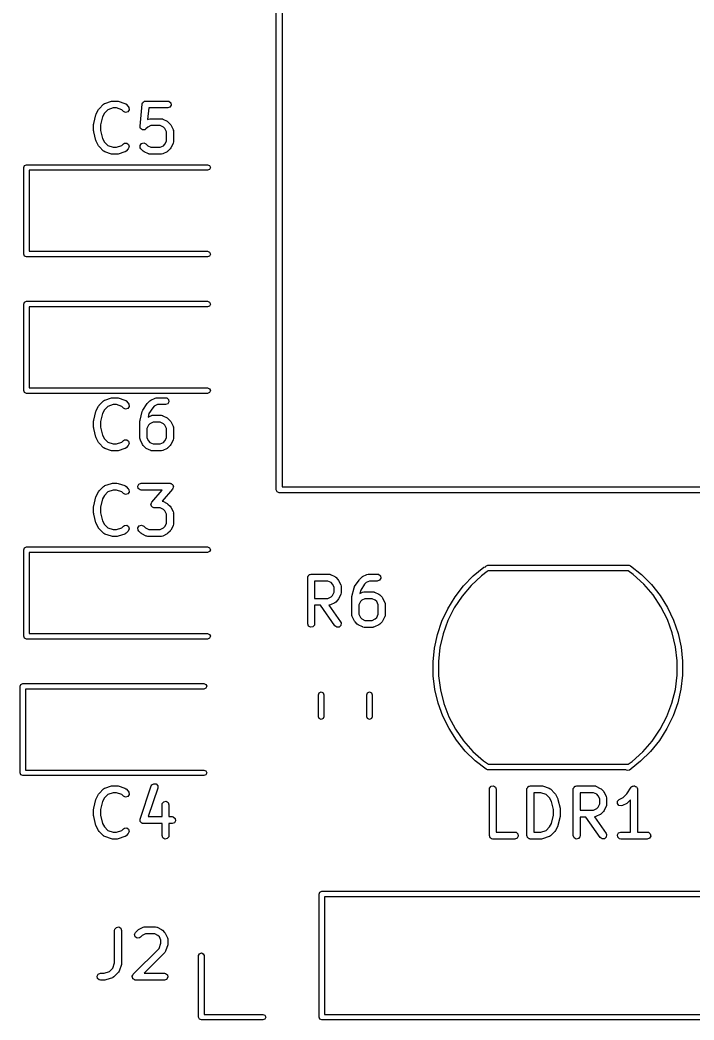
# Model space of a CAD drawing. Extents: x 111.7 to 186.3, y -145.9 to -70.4.
# Drawn here: x 138.27 to 152.81, y -145.92 to -124.32 of the extents above; entities that cross this region are included whole.
import ezdxf

# ---------------------------------------------------------------- set-up
doc = ezdxf.new("R2010")
doc.units = 0
doc.layers.add('BLACK', color=7, linetype='CONTINUOUS')

msp = doc.modelspace()

# ---------------------------------------------------------------- linework, layer by layer
at = {"layer": 'BLACK', "linetype": 'CONTINUOUS'}
for p, q in [((143.796, -134.464), (143.796, -118.964)), ((143.923, -119.027), (143.923, -134.4)), ((140.068, -126.138), (140.089, -126.123)), ((140.089, -126.123), (140.094, -126.123)), ((140.094, -126.123), (140.097, -126.12)), ((140.097, -126.12), (140.24, -126.073)), ((140.24, -126.073), (140.262, -126.069)), ((140.262, -126.069), (140.264, -126.069)), ((140.264, -126.069), (140.359, -126.069)), ((140.359, -126.069), (140.381, -126.073)), ((140.381, -126.073), (140.383, -126.073)), ((140.383, -126.073), (140.525, -126.12)), ((140.525, -126.12), (140.548, -126.133)), ((140.906, -126.128), (140.91, -126.111)), ((140.91, -126.111), (140.922, -126.1)), ((140.922, -126.1), (140.93, -126.086)), ((140.93, -126.086), (140.94, -126.083)), ((140.94, -126.083), (140.947, -126.075)), ((140.947, -126.075), (140.963, -126.074)), ((140.963, -126.074), (140.978, -126.069)), ((140.978, -126.069), (141.454, -126.069)), ((141.454, -126.069), (141.48, -126.073)), ((141.48, -126.073), (141.519, -126.106)), ((141.519, -126.106), (141.528, -126.157)), ((139.911, -126.348), (139.958, -126.253)), ((139.958, -126.253), (139.972, -126.235)), ((139.972, -126.234), (140.068, -126.138)), ((139.972, -126.235), (139.972, -126.234)), ((140.087, -126.331), (140.049, -126.408)), ((140.161, -126.257), (140.087, -126.331)), ((140.276, -126.219), (140.161, -126.257)), ((140.347, -126.219), (140.276, -126.219)), ((140.461, -126.257), (140.347, -126.219)), ((140.496, -126.292), (140.461, -126.257)), ((140.543, -126.314), (140.496, -126.292)), ((140.592, -126.3), (140.543, -126.314)), ((140.548, -126.133), (140.551, -126.137)), ((140.551, -126.137), (140.555, -126.138)), ((140.555, -126.138), (140.602, -126.186)), ((140.622, -126.258), (140.592, -126.3)), ((140.602, -126.186), (140.617, -126.207)), ((140.617, -126.207), (140.622, -126.258)), ((140.856, -126.613), (140.903, -126.136)), ((140.903, -126.136), (140.904, -126.133)), ((140.904, -126.131), (140.906, -126.128)), ((140.904, -126.133), (140.904, -126.131)), ((141.046, -126.219), (141.021, -126.467)), ((141.454, -126.219), (141.046, -126.219)), ((141.502, -126.201), (141.454, -126.219)), ((141.528, -126.157), (141.502, -126.201)), ((139.855, -126.572), (139.858, -126.558)), ((139.858, -126.554), (139.905, -126.364)), ((139.858, -126.558), (139.858, -126.554)), ((139.905, -126.364), (139.91, -126.352)), ((139.91, -126.352), (139.911, -126.348)), ((140.049, -126.408), (140.005, -126.582)), ((141.021, -126.467), (141.04, -126.458)), ((141.04, -126.458), (141.065, -126.45)), ((141.065, -126.45), (141.069, -126.451)), ((141.069, -126.451), (141.073, -126.45)), ((141.073, -126.45), (141.311, -126.45)), ((141.311, -126.45), (141.337, -126.454)), ((141.337, -126.454), (141.34, -126.457)), ((141.34, -126.457), (141.345, -126.458)), ((141.345, -126.458), (141.44, -126.505)), ((141.44, -126.505), (141.458, -126.519)), ((141.458, -126.519), (141.46, -126.519)), ((141.46, -126.519), (141.507, -126.567)), ((139.855, -126.715), (139.855, -126.572)), ((139.856, -126.719), (139.855, -126.715)), ((139.858, -126.733), (139.856, -126.719)), ((139.905, -126.924), (139.858, -126.733)), ((140.005, -126.582), (140.005, -126.706)), ((140.005, -126.706), (140.049, -126.88)), ((140.862, -126.638), (140.856, -126.613)), ((140.856, -126.613), (140.856, -126.613)), ((140.856, -126.613), (140.856, -126.613)), ((140.868, -126.662), (140.862, -126.638)), ((140.869, -126.663), (140.868, -126.662)), ((140.889, -126.677), (140.869, -126.663)), ((140.869, -126.663), (140.869, -126.663)), ((140.91, -126.692), (140.889, -126.677)), ((140.911, -126.692), (140.91, -126.692)), ((140.91, -126.692), (140.91, -126.692)), ((140.936, -126.69), (140.911, -126.692)), ((140.961, -126.688), (140.936, -126.69)), ((140.962, -126.688), (140.961, -126.688)), ((140.961, -126.688), (140.961, -126.688)), ((140.983, -126.673), (140.962, -126.688)), ((141.022, -126.634), (140.983, -126.673)), ((141.091, -126.6), (141.022, -126.634)), ((141.294, -126.6), (141.091, -126.6)), ((141.362, -126.634), (141.294, -126.6)), ((141.392, -126.664), (141.362, -126.634)), ((141.427, -126.733), (141.392, -126.664)), ((141.427, -126.936), (141.427, -126.733)), ((141.507, -126.567), (141.52, -126.585)), ((141.52, -126.585), (141.521, -126.586)), ((141.521, -126.586), (141.569, -126.682)), ((141.569, -126.682), (141.576, -126.707)), ((141.576, -126.707), (141.575, -126.711)), ((141.575, -126.711), (141.577, -126.715)), ((141.577, -126.715), (141.577, -126.953)), ((139.907, -126.927), (139.905, -126.924)), ((139.911, -126.939), (139.907, -126.927)), ((139.958, -127.035), (139.911, -126.939)), ((140.049, -126.88), (140.087, -126.957)), ((140.087, -126.957), (140.161, -127.031)), ((140.496, -126.996), (140.518, -126.981)), ((140.518, -126.981), (140.569, -126.976)), ((140.569, -126.976), (140.611, -127.006)), ((140.858, -127.029), (140.887, -126.987)), ((140.887, -126.987), (140.937, -126.974)), ((140.937, -126.974), (140.983, -126.996)), ((141.392, -127.004), (141.427, -126.936)), ((141.569, -126.987), (141.521, -127.082)), ((141.572, -126.979), (141.569, -126.982)), ((141.569, -126.982), (141.569, -126.987)), ((141.577, -126.953), (141.572, -126.979)), ((139.96, -127.036), (139.958, -127.035)), ((139.972, -127.054), (139.96, -127.036)), ((140.068, -127.149), (139.972, -127.054)), ((140.072, -127.151), (140.068, -127.149)), ((140.074, -127.155), (140.072, -127.151)), ((140.097, -127.167), (140.074, -127.155)), ((140.24, -127.215), (140.097, -127.167)), ((140.161, -127.031), (140.276, -127.069)), ((140.276, -127.069), (140.347, -127.069)), ((140.347, -127.069), (140.461, -127.031)), ((140.525, -127.167), (140.383, -127.215)), ((140.461, -127.031), (140.496, -126.996)), ((140.529, -127.165), (140.525, -127.167)), ((140.533, -127.164), (140.529, -127.165)), ((140.555, -127.149), (140.533, -127.164)), ((140.602, -127.102), (140.555, -127.149)), ((140.624, -127.055), (140.602, -127.102)), ((140.611, -127.006), (140.624, -127.055)), ((140.862, -127.08), (140.858, -127.029)), ((140.877, -127.102), (140.862, -127.08)), ((140.925, -127.149), (140.877, -127.102)), ((140.926, -127.15), (140.925, -127.149)), ((140.944, -127.163), (140.926, -127.15)), ((141.04, -127.211), (140.944, -127.163)), ((140.983, -126.996), (141.022, -127.035)), ((141.022, -127.035), (141.091, -127.069)), ((141.091, -127.069), (141.294, -127.069)), ((141.294, -127.069), (141.362, -127.035)), ((141.44, -127.163), (141.345, -127.211)), ((141.362, -127.035), (141.392, -127.004)), ((141.441, -127.162), (141.44, -127.163)), ((141.46, -127.149), (141.441, -127.162)), ((141.507, -127.102), (141.46, -127.149)), ((141.508, -127.1), (141.507, -127.102)), ((141.521, -127.082), (141.508, -127.1)), ((140.242, -127.215), (140.24, -127.215)), ((140.264, -127.219), (140.242, -127.215)), ((140.359, -127.219), (140.264, -127.219)), ((140.36, -127.218), (140.359, -127.219)), ((140.383, -127.215), (140.36, -127.218)), ((141.044, -127.211), (141.04, -127.211)), ((141.047, -127.214), (141.044, -127.211)), ((141.073, -127.219), (141.047, -127.214)), ((141.311, -127.219), (141.073, -127.219)), ((141.315, -127.217), (141.311, -127.219)), ((141.32, -127.218), (141.315, -127.217)), ((141.345, -127.211), (141.32, -127.218)), ((138.346, -127.504), (138.364, -127.462)), ((138.346, -129.374), (138.346, -127.504)), ((138.364, -127.462), (138.406, -127.444)), ((138.406, -127.444), (142.316, -127.444)), ((142.316, -127.564), (138.466, -127.564)), ((138.466, -127.564), (138.466, -129.314)), ((142.316, -127.444), (142.358, -127.462)), ((142.358, -127.546), (142.316, -127.564)), ((142.358, -127.462), (142.376, -127.504)), ((142.376, -127.504), (142.358, -127.546)), ((138.466, -129.314), (142.316, -129.314)), ((142.316, -129.314), (142.358, -129.332)), ((142.358, -129.332), (142.376, -129.374)), ((138.364, -129.416), (138.346, -129.374)), ((138.406, -129.434), (138.364, -129.416)), ((142.316, -129.434), (138.406, -129.434)), ((142.358, -129.416), (142.316, -129.434)), ((142.376, -129.374), (142.358, -129.416)), ((138.346, -130.454), (138.364, -130.412)), ((138.364, -130.412), (138.406, -130.394)), ((138.406, -130.394), (142.316, -130.394)), ((142.316, -130.394), (142.358, -130.412)), ((142.358, -130.412), (142.376, -130.454)), ((138.346, -132.324), (138.346, -130.454)), ((142.316, -130.514), (138.466, -130.514)), ((138.466, -130.514), (138.466, -132.264)), ((142.358, -130.496), (142.316, -130.514)), ((142.376, -130.454), (142.358, -130.496)), ((138.364, -132.366), (138.346, -132.324)), ((138.406, -132.384), (138.364, -132.366)), ((142.316, -132.384), (138.406, -132.384)), ((138.466, -132.264), (142.316, -132.264)), ((142.316, -132.264), (142.358, -132.282)), ((142.358, -132.366), (142.316, -132.384)), ((142.358, -132.282), (142.376, -132.324)), ((142.376, -132.324), (142.358, -132.366)), ((139.972, -132.641), (140.068, -132.545)), ((140.068, -132.545), (140.089, -132.53)), ((140.089, -132.53), (140.094, -132.53)), ((140.094, -132.53), (140.097, -132.527)), ((140.097, -132.527), (140.24, -132.48)), ((140.24, -132.48), (140.262, -132.476)), ((140.262, -132.476), (140.264, -132.476)), ((140.264, -132.476), (140.359, -132.476)), ((140.359, -132.476), (140.381, -132.48)), ((140.381, -132.48), (140.383, -132.48)), ((140.383, -132.48), (140.525, -132.527)), ((140.525, -132.527), (140.548, -132.54)), ((140.548, -132.54), (140.551, -132.544)), ((140.551, -132.544), (140.555, -132.545)), ((140.555, -132.545), (140.602, -132.593)), ((140.602, -132.593), (140.617, -132.614)), ((140.915, -132.747), (141.011, -132.604)), ((141.011, -132.604), (141.019, -132.596)), ((141.019, -132.596), (141.02, -132.593)), ((141.02, -132.593), (141.068, -132.545)), ((141.068, -132.545), (141.086, -132.533)), ((141.086, -132.533), (141.087, -132.531)), ((141.087, -132.531), (141.182, -132.484)), ((141.182, -132.484), (141.207, -132.476)), ((141.207, -132.476), (141.212, -132.477)), ((141.212, -132.477), (141.216, -132.476)), ((141.216, -132.476), (141.406, -132.476)), ((141.406, -132.476), (141.432, -132.48)), ((141.432, -132.48), (141.471, -132.513)), ((141.48, -132.564), (141.455, -132.608)), ((141.471, -132.513), (141.48, -132.564)), ((139.858, -132.961), (139.905, -132.771)), ((139.905, -132.771), (139.91, -132.759)), ((139.91, -132.759), (139.911, -132.755)), ((139.911, -132.755), (139.958, -132.66)), ((139.958, -132.66), (139.972, -132.642)), ((139.972, -132.642), (139.972, -132.641)), ((140.049, -132.815), (140.005, -132.989)), ((140.087, -132.738), (140.049, -132.815)), ((140.161, -132.664), (140.087, -132.738)), ((140.276, -132.626), (140.161, -132.664)), ((140.347, -132.626), (140.276, -132.626)), ((140.461, -132.664), (140.347, -132.626)), ((140.496, -132.699), (140.461, -132.664)), ((140.543, -132.721), (140.496, -132.699)), ((140.592, -132.707), (140.543, -132.721)), ((140.622, -132.665), (140.592, -132.707)), ((140.617, -132.614), (140.622, -132.665)), ((140.858, -132.961), (140.905, -132.771)), ((140.905, -132.771), (140.915, -132.748)), ((140.915, -132.748), (140.915, -132.747)), ((141.048, -132.82), (141.029, -132.894)), ((141.131, -132.694), (141.048, -132.82)), ((141.165, -132.66), (141.131, -132.694)), ((141.234, -132.626), (141.165, -132.66)), ((141.406, -132.626), (141.234, -132.626)), ((141.455, -132.608), (141.406, -132.626)), ((139.855, -132.979), (139.858, -132.965)), ((139.855, -133.122), (139.855, -132.979)), ((139.858, -132.965), (139.858, -132.961)), ((140.005, -132.989), (140.005, -133.113)), ((140.855, -132.979), (140.858, -132.965)), ((140.855, -133.36), (140.855, -132.979)), ((140.858, -132.965), (140.858, -132.961)), ((141.029, -132.894), (141.087, -132.865)), ((141.138, -133.007), (141.07, -133.041)), ((141.087, -132.865), (141.112, -132.857)), ((141.112, -132.857), (141.117, -132.858)), ((141.117, -132.858), (141.121, -132.857)), ((141.121, -132.857), (141.311, -132.857)), ((141.294, -133.007), (141.138, -133.007)), ((141.362, -133.041), (141.294, -133.007)), ((141.311, -132.857), (141.337, -132.861)), ((141.337, -132.861), (141.34, -132.864)), ((141.34, -132.864), (141.345, -132.865)), ((141.345, -132.865), (141.44, -132.912)), ((141.44, -132.912), (141.458, -132.926)), ((141.458, -132.926), (141.46, -132.926)), ((141.46, -132.926), (141.507, -132.974)), ((141.507, -132.974), (141.52, -132.992)), ((141.52, -132.992), (141.521, -132.993)), ((141.521, -132.993), (141.569, -133.089)), ((139.856, -133.126), (139.855, -133.122)), ((139.858, -133.14), (139.856, -133.126)), ((139.905, -133.331), (139.858, -133.14)), ((140.005, -133.113), (140.049, -133.287)), ((141.04, -133.071), (141.005, -133.14)), ((141.005, -133.14), (141.005, -133.343)), ((141.07, -133.041), (141.04, -133.071)), ((141.392, -133.071), (141.362, -133.041)), ((141.427, -133.14), (141.392, -133.071)), ((141.427, -133.343), (141.427, -133.14)), ((141.569, -133.089), (141.576, -133.114)), ((141.576, -133.114), (141.575, -133.118)), ((141.575, -133.118), (141.577, -133.122)), ((141.577, -133.122), (141.577, -133.36)), ((139.907, -133.334), (139.905, -133.331)), ((139.911, -133.346), (139.907, -133.334)), ((139.958, -133.442), (139.911, -133.346)), ((139.96, -133.443), (139.958, -133.442)), ((139.972, -133.461), (139.96, -133.443)), ((140.068, -133.556), (139.972, -133.461)), ((140.049, -133.287), (140.087, -133.364)), ((140.087, -133.364), (140.161, -133.438)), ((140.161, -133.438), (140.276, -133.476)), ((140.347, -133.476), (140.461, -133.438)), ((140.461, -133.438), (140.496, -133.403)), ((140.496, -133.403), (140.518, -133.388)), ((140.518, -133.388), (140.569, -133.383)), ((140.569, -133.383), (140.611, -133.413)), ((140.624, -133.462), (140.602, -133.509)), ((140.611, -133.413), (140.624, -133.462)), ((140.857, -133.365), (140.855, -133.36)), ((140.856, -133.369), (140.857, -133.365)), ((140.863, -133.394), (140.856, -133.369)), ((140.911, -133.489), (140.863, -133.394)), ((141.005, -133.343), (141.04, -133.411)), ((141.04, -133.411), (141.07, -133.442)), ((141.07, -133.442), (141.138, -133.476)), ((141.294, -133.476), (141.362, -133.442)), ((141.362, -133.442), (141.392, -133.411)), ((141.392, -133.411), (141.427, -133.343)), ((141.569, -133.394), (141.521, -133.489)), ((141.572, -133.386), (141.569, -133.389)), ((141.569, -133.389), (141.569, -133.394)), ((141.577, -133.36), (141.572, -133.386)), ((140.072, -133.558), (140.068, -133.556)), ((140.074, -133.562), (140.072, -133.558)), ((140.097, -133.574), (140.074, -133.562)), ((140.24, -133.622), (140.097, -133.574)), ((140.242, -133.622), (140.24, -133.622)), ((140.264, -133.626), (140.242, -133.622)), ((140.359, -133.626), (140.264, -133.626)), ((140.276, -133.476), (140.347, -133.476)), ((140.36, -133.625), (140.359, -133.626)), ((140.383, -133.622), (140.36, -133.625)), ((140.525, -133.574), (140.383, -133.622)), ((140.529, -133.572), (140.525, -133.574)), ((140.533, -133.571), (140.529, -133.572)), ((140.555, -133.556), (140.533, -133.571)), ((140.602, -133.509), (140.555, -133.556)), ((140.912, -133.49), (140.911, -133.489)), ((140.925, -133.509), (140.912, -133.49)), ((140.972, -133.556), (140.925, -133.509)), ((140.974, -133.557), (140.972, -133.556)), ((140.992, -133.57), (140.974, -133.557)), ((141.087, -133.618), (140.992, -133.57)), ((141.092, -133.618), (141.087, -133.618)), ((141.095, -133.621), (141.092, -133.618)), ((141.121, -133.626), (141.095, -133.621)), ((141.311, -133.626), (141.121, -133.626)), ((141.138, -133.476), (141.294, -133.476)), ((141.315, -133.624), (141.311, -133.626)), ((141.32, -133.625), (141.315, -133.624)), ((141.345, -133.618), (141.32, -133.625)), ((141.44, -133.57), (141.345, -133.618)), ((141.441, -133.569), (141.44, -133.57)), ((141.46, -133.556), (141.441, -133.569)), ((141.507, -133.509), (141.46, -133.556)), ((141.508, -133.507), (141.507, -133.509)), ((141.521, -133.489), (141.508, -133.507)), ((140.097, -134.375), (140.24, -134.328)), ((140.24, -134.328), (140.262, -134.324)), ((140.262, -134.324), (140.264, -134.324)), ((140.264, -134.324), (140.359, -134.324)), ((140.359, -134.324), (140.381, -134.328)), ((140.381, -134.328), (140.383, -134.328)), ((140.383, -134.328), (140.525, -134.375)), ((140.834, -134.341), (140.883, -134.324)), ((140.883, -134.324), (141.502, -134.324)), ((141.502, -134.324), (141.513, -134.326)), ((141.513, -134.326), (141.516, -134.325)), ((141.516, -134.325), (141.519, -134.327)), ((141.519, -134.327), (141.527, -134.328)), ((141.527, -134.328), (141.543, -134.341)), ((139.911, -134.603), (139.958, -134.508)), ((139.958, -134.508), (139.972, -134.49)), ((139.972, -134.489), (140.068, -134.393)), ((139.972, -134.49), (139.972, -134.489)), ((140.068, -134.393), (140.089, -134.378)), ((140.161, -134.512), (140.087, -134.586)), ((140.089, -134.378), (140.094, -134.378)), ((140.094, -134.378), (140.097, -134.375)), ((140.276, -134.474), (140.161, -134.512)), ((140.347, -134.474), (140.276, -134.474)), ((140.461, -134.512), (140.347, -134.474)), ((140.496, -134.547), (140.461, -134.512)), ((140.543, -134.569), (140.496, -134.547)), ((140.525, -134.375), (140.548, -134.388)), ((140.548, -134.388), (140.551, -134.392)), ((140.551, -134.392), (140.555, -134.393)), ((140.555, -134.393), (140.602, -134.441)), ((140.622, -134.513), (140.592, -134.555)), ((140.602, -134.441), (140.617, -134.462)), ((140.617, -134.462), (140.622, -134.513)), ((140.809, -134.386), (140.834, -134.341)), ((140.818, -134.436), (140.809, -134.386)), ((140.857, -134.469), (140.818, -134.436)), ((140.883, -134.474), (140.857, -134.469)), ((141.336, -134.474), (140.883, -134.474)), ((141.112, -134.73), (141.336, -134.474)), ((141.558, -134.448), (141.331, -134.708)), ((141.543, -134.341), (141.56, -134.352)), ((141.565, -134.429), (141.558, -134.448)), ((141.56, -134.352), (141.562, -134.357)), ((141.562, -134.357), (141.567, -134.361)), ((141.576, -134.412), (141.565, -134.429)), ((141.567, -134.361), (141.57, -134.381)), ((141.57, -134.381), (141.577, -134.4)), ((141.577, -134.4), (141.575, -134.406)), ((141.575, -134.406), (141.576, -134.412)), ((143.815, -134.509), (143.796, -134.464)), ((143.86, -134.528), (143.815, -134.509)), ((155.86, -134.528), (143.86, -134.528)), ((143.923, -134.4), (155.796, -134.4)), ((139.858, -134.809), (139.905, -134.619)), ((139.905, -134.619), (139.91, -134.607)), ((139.91, -134.607), (139.911, -134.603)), ((140.049, -134.663), (140.005, -134.837)), ((140.087, -134.586), (140.049, -134.663)), ((140.592, -134.555), (140.543, -134.569)), ((141.095, -134.767), (141.105, -134.749)), ((141.105, -134.749), (141.112, -134.73)), ((141.331, -134.708), (141.337, -134.709)), ((141.337, -134.709), (141.34, -134.712)), ((141.34, -134.712), (141.345, -134.713)), ((141.345, -134.713), (141.44, -134.76)), ((141.44, -134.76), (141.458, -134.774)), ((139.855, -134.827), (139.858, -134.813)), ((139.855, -134.97), (139.855, -134.827)), ((139.856, -134.974), (139.855, -134.97)), ((139.858, -134.988), (139.856, -134.974)), ((139.858, -134.813), (139.858, -134.809)), ((140.005, -134.837), (140.005, -134.961)), ((140.005, -134.961), (140.049, -135.135)), ((141.093, -134.778), (141.096, -134.773)), ((141.1, -134.797), (141.093, -134.778)), ((141.096, -134.773), (141.095, -134.767)), ((141.103, -134.817), (141.1, -134.797)), ((141.108, -134.821), (141.103, -134.817)), ((141.11, -134.827), (141.108, -134.821)), ((141.127, -134.837), (141.11, -134.827)), ((141.143, -134.85), (141.127, -134.837)), ((141.151, -134.852), (141.143, -134.85)), ((141.154, -134.853), (141.151, -134.852)), ((141.157, -134.853), (141.154, -134.853)), ((141.168, -134.855), (141.157, -134.853)), ((141.294, -134.855), (141.168, -134.855)), ((141.362, -134.889), (141.294, -134.855)), ((141.392, -134.919), (141.362, -134.889)), ((141.427, -134.988), (141.392, -134.919)), ((141.458, -134.774), (141.46, -134.774)), ((141.46, -134.774), (141.507, -134.822)), ((141.507, -134.822), (141.52, -134.84)), ((141.52, -134.84), (141.521, -134.841)), ((141.521, -134.841), (141.569, -134.937)), ((141.569, -134.937), (141.576, -134.962)), ((141.576, -134.962), (141.575, -134.966)), ((141.575, -134.966), (141.577, -134.97)), ((141.577, -134.97), (141.577, -135.208)), ((139.905, -135.179), (139.858, -134.988)), ((139.907, -135.182), (139.905, -135.179)), ((139.911, -135.194), (139.907, -135.182)), ((139.958, -135.29), (139.911, -135.194)), ((140.049, -135.135), (140.087, -135.212)), ((141.392, -135.259), (141.427, -135.191)), ((141.427, -135.191), (141.427, -134.988)), ((139.96, -135.291), (139.958, -135.29)), ((139.972, -135.309), (139.96, -135.291)), ((140.068, -135.404), (139.972, -135.309)), ((140.072, -135.406), (140.068, -135.404)), ((140.074, -135.41), (140.072, -135.406)), ((140.097, -135.422), (140.074, -135.41)), ((140.087, -135.212), (140.161, -135.286)), ((140.161, -135.286), (140.276, -135.324)), ((140.276, -135.324), (140.347, -135.324)), ((140.347, -135.324), (140.461, -135.286)), ((140.461, -135.286), (140.496, -135.251)), ((140.496, -135.251), (140.518, -135.236)), ((140.518, -135.236), (140.569, -135.231)), ((140.555, -135.404), (140.533, -135.419)), ((140.602, -135.357), (140.555, -135.404)), ((140.569, -135.231), (140.611, -135.261)), ((140.624, -135.31), (140.602, -135.357)), ((140.611, -135.261), (140.624, -135.31)), ((140.81, -135.284), (140.84, -135.242)), ((140.815, -135.335), (140.81, -135.284)), ((140.83, -135.357), (140.815, -135.335)), ((140.877, -135.404), (140.83, -135.357)), ((140.84, -135.242), (140.889, -135.229)), ((140.879, -135.405), (140.877, -135.404)), ((140.897, -135.418), (140.879, -135.405)), ((140.889, -135.229), (140.936, -135.251)), ((140.936, -135.251), (140.975, -135.29)), ((140.975, -135.29), (141.043, -135.324)), ((141.043, -135.324), (141.294, -135.324)), ((141.294, -135.324), (141.362, -135.29)), ((141.362, -135.29), (141.392, -135.259)), ((141.46, -135.404), (141.441, -135.417)), ((141.507, -135.357), (141.46, -135.404)), ((141.508, -135.355), (141.507, -135.357)), ((141.521, -135.337), (141.508, -135.355)), ((141.569, -135.242), (141.521, -135.337)), ((141.572, -135.234), (141.569, -135.237)), ((141.569, -135.237), (141.569, -135.242)), ((141.577, -135.208), (141.572, -135.234)), ((140.24, -135.47), (140.097, -135.422)), ((140.242, -135.47), (140.24, -135.47)), ((140.264, -135.474), (140.242, -135.47)), ((140.359, -135.474), (140.264, -135.474)), ((140.36, -135.473), (140.359, -135.474)), ((140.383, -135.47), (140.36, -135.473)), ((140.525, -135.422), (140.383, -135.47)), ((140.529, -135.42), (140.525, -135.422)), ((140.533, -135.419), (140.529, -135.42)), ((140.992, -135.466), (140.897, -135.418)), ((140.996, -135.466), (140.992, -135.466)), ((141, -135.469), (140.996, -135.466)), ((141.026, -135.474), (141, -135.469)), ((141.311, -135.474), (141.026, -135.474)), ((141.315, -135.472), (141.311, -135.474)), ((141.32, -135.473), (141.315, -135.472)), ((141.345, -135.466), (141.32, -135.473)), ((141.44, -135.418), (141.345, -135.466)), ((141.441, -135.417), (141.44, -135.418)), ((138.346, -135.759), (138.364, -135.717)), ((138.346, -137.629), (138.346, -135.759)), ((138.364, -135.717), (138.406, -135.699)), ((138.406, -135.699), (142.316, -135.699)), ((142.316, -135.819), (138.466, -135.819)), ((138.466, -135.819), (138.466, -137.569)), ((142.316, -135.699), (142.358, -135.717)), ((142.358, -135.801), (142.316, -135.819)), ((142.358, -135.717), (142.376, -135.759)), ((142.376, -135.759), (142.358, -135.801)), ((148.048, -136.326), (148.28, -136.136)), ((148.351, -136.233), (148.228, -136.323)), ((148.28, -136.136), (148.311, -136.126)), ((148.311, -136.126), (148.318, -136.111)), ((148.318, -136.111), (148.36, -136.093)), ((148.365, -136.213), (148.351, -136.233)), ((148.36, -136.093), (151.41, -136.093)), ((151.391, -136.213), (148.365, -136.213)), ((151.5, -136.292), (151.391, -136.213)), ((151.41, -136.093), (151.411, -136.093)), ((151.411, -136.093), (151.445, -136.104)), ((151.445, -136.104), (151.445, -136.104)), ((151.445, -136.104), (151.681, -136.295)), ((144.475, -136.361), (144.477, -136.351)), ((144.475, -137.361), (144.475, -136.361)), ((144.476, -136.348), (144.478, -136.345)), ((144.477, -136.351), (144.476, -136.348)), ((144.478, -136.345), (144.479, -136.335)), ((144.479, -136.335), (144.492, -136.32)), ((144.492, -136.32), (144.502, -136.303)), ((144.502, -136.303), (144.508, -136.301)), ((144.508, -136.301), (144.512, -136.296)), ((144.512, -136.296), (144.532, -136.292)), ((144.532, -136.292), (144.55, -136.286)), ((144.55, -136.286), (144.931, -136.286)), ((144.913, -136.436), (144.625, -136.436)), ((144.625, -136.436), (144.625, -136.81)), ((144.982, -136.47), (144.913, -136.436)), ((144.931, -136.286), (144.957, -136.29)), ((144.957, -136.29), (144.96, -136.293)), ((144.96, -136.293), (144.964, -136.294)), ((144.964, -136.294), (145.06, -136.341)), ((145.012, -136.5), (144.982, -136.47)), ((145.06, -136.341), (145.078, -136.355)), ((145.078, -136.355), (145.079, -136.355)), ((145.079, -136.355), (145.127, -136.403)), ((145.127, -136.403), (145.14, -136.421)), ((145.14, -136.421), (145.141, -136.423)), ((145.141, -136.423), (145.188, -136.518)), ((145.488, -136.557), (145.583, -136.414)), ((145.583, -136.414), (145.591, -136.406)), ((145.591, -136.406), (145.592, -136.403)), ((145.592, -136.403), (145.64, -136.355)), ((145.64, -136.355), (145.658, -136.343)), ((145.658, -136.343), (145.659, -136.341)), ((145.659, -136.341), (145.754, -136.294)), ((145.737, -136.47), (145.703, -136.504)), ((145.806, -136.436), (145.737, -136.47)), ((145.754, -136.294), (145.779, -136.286)), ((145.779, -136.286), (145.784, -136.287)), ((145.784, -136.287), (145.788, -136.286)), ((145.788, -136.286), (145.978, -136.286)), ((145.978, -136.436), (145.806, -136.436)), ((145.978, -136.286), (146.004, -136.29)), ((146.027, -136.418), (145.978, -136.436)), ((146.004, -136.29), (146.043, -136.323)), ((146.052, -136.374), (146.027, -136.418)), ((146.043, -136.323), (146.052, -136.374)), ((147.839, -136.541), (148.048, -136.326)), ((148.228, -136.323), (148.004, -136.531)), ((151.727, -136.501), (151.5, -136.292)), ((151.681, -136.295), (151.894, -136.511)), ((145.046, -136.569), (145.012, -136.5)), ((145.012, -136.745), (145.046, -136.676)), ((145.046, -136.676), (145.046, -136.569)), ((145.188, -136.518), (145.196, -136.543)), ((145.196, -136.694), (145.192, -136.72)), ((145.196, -136.543), (145.195, -136.547)), ((145.195, -136.547), (145.196, -136.551)), ((145.196, -136.551), (145.196, -136.694)), ((145.43, -136.771), (145.477, -136.581)), ((145.477, -136.581), (145.487, -136.558)), ((145.487, -136.558), (145.488, -136.557)), ((145.62, -136.63), (145.601, -136.704)), ((145.601, -136.704), (145.659, -136.675)), ((145.703, -136.504), (145.62, -136.63)), ((145.659, -136.675), (145.684, -136.667)), ((145.684, -136.667), (145.689, -136.668)), ((145.689, -136.668), (145.693, -136.667)), ((145.693, -136.667), (145.883, -136.667)), ((145.883, -136.667), (145.909, -136.671)), ((145.909, -136.671), (145.912, -136.674)), ((145.912, -136.674), (145.917, -136.675)), ((145.917, -136.675), (146.012, -136.722)), ((147.655, -136.778), (147.839, -136.541)), ((148.004, -136.531), (147.807, -136.763)), ((151.928, -136.735), (151.727, -136.501)), ((151.894, -136.511), (152.081, -136.749)), ((144.625, -136.81), (144.913, -136.81)), ((144.913, -136.81), (144.982, -136.775)), ((145.06, -136.904), (144.964, -136.952)), ((144.982, -136.775), (145.012, -136.745)), ((145.061, -136.903), (145.06, -136.904)), ((145.079, -136.89), (145.061, -136.903)), ((145.127, -136.842), (145.079, -136.89)), ((145.141, -136.823), (145.127, -136.841)), ((145.127, -136.841), (145.127, -136.842)), ((145.188, -136.728), (145.141, -136.823)), ((145.189, -136.723), (145.188, -136.728)), ((145.192, -136.72), (145.189, -136.723)), ((145.427, -136.789), (145.43, -136.775)), ((145.427, -137.17), (145.427, -136.789)), ((145.43, -136.775), (145.43, -136.771)), ((145.612, -136.881), (145.577, -136.95)), ((145.642, -136.851), (145.612, -136.881)), ((145.71, -136.817), (145.642, -136.851)), ((145.866, -136.817), (145.71, -136.817)), ((145.934, -136.851), (145.866, -136.817)), ((145.964, -136.881), (145.934, -136.851)), ((145.999, -136.95), (145.964, -136.881)), ((146.012, -136.722), (146.03, -136.736)), ((146.03, -136.736), (146.032, -136.736)), ((146.032, -136.736), (146.079, -136.784)), ((146.079, -136.784), (146.092, -136.802)), ((146.092, -136.802), (146.093, -136.803)), ((146.093, -136.803), (146.141, -136.899)), ((146.141, -136.899), (146.148, -136.924)), ((146.148, -136.924), (146.147, -136.928)), ((147.498, -137.034), (147.655, -136.778)), ((147.807, -136.763), (147.639, -137.018)), ((152.099, -136.991), (151.928, -136.735)), ((152.081, -136.749), (152.241, -137.007)), ((144.749, -136.96), (144.625, -136.96)), ((144.625, -136.96), (144.625, -137.361)), ((145.06, -137.404), (144.749, -136.96)), ((144.935, -136.958), (144.932, -136.959)), ((144.932, -136.959), (145.183, -137.318)), ((144.939, -136.959), (144.935, -136.958)), ((144.964, -136.952), (144.939, -136.959)), ((145.577, -136.95), (145.577, -137.153)), ((145.999, -137.153), (145.999, -136.95)), ((146.147, -136.928), (146.149, -136.932)), ((146.149, -136.932), (146.149, -137.17)), ((147.371, -137.305), (147.498, -137.034)), ((147.639, -137.018), (147.502, -137.29)), ((152.239, -137.266), (152.099, -136.991)), ((152.241, -137.007), (152.37, -137.281)), ((145.183, -137.318), (145.194, -137.341)), ((145.194, -137.341), (145.189, -137.393)), ((145.429, -137.175), (145.427, -137.17)), ((145.428, -137.179), (145.429, -137.175)), ((145.435, -137.204), (145.428, -137.179)), ((145.483, -137.299), (145.435, -137.204)), ((145.484, -137.3), (145.483, -137.299)), ((145.497, -137.319), (145.484, -137.3)), ((145.544, -137.366), (145.497, -137.319)), ((145.577, -137.153), (145.612, -137.221)), ((145.612, -137.221), (145.642, -137.252)), ((145.642, -137.252), (145.71, -137.286)), ((145.71, -137.286), (145.866, -137.286)), ((145.866, -137.286), (145.934, -137.252)), ((145.934, -137.252), (145.964, -137.221)), ((145.964, -137.221), (145.999, -137.153)), ((146.079, -137.319), (146.032, -137.366)), ((146.08, -137.317), (146.079, -137.319)), ((146.093, -137.299), (146.08, -137.317)), ((146.141, -137.204), (146.093, -137.299)), ((146.144, -137.196), (146.141, -137.199)), ((146.141, -137.199), (146.141, -137.204)), ((146.149, -137.17), (146.144, -137.196)), ((147.275, -137.589), (147.371, -137.305)), ((147.502, -137.29), (147.399, -137.577)), ((152.345, -137.555), (152.239, -137.266)), ((152.37, -137.281), (152.469, -137.568)), ((138.466, -137.569), (142.316, -137.569)), ((142.316, -137.569), (142.358, -137.587)), ((144.492, -137.409), (144.475, -137.361)), ((144.537, -137.435), (144.492, -137.409)), ((144.587, -137.426), (144.537, -137.435)), ((144.62, -137.386), (144.587, -137.426)), ((144.625, -137.361), (144.62, -137.386)), ((145.102, -137.433), (145.06, -137.404)), ((145.153, -137.429), (145.102, -137.433)), ((145.189, -137.393), (145.153, -137.429)), ((145.546, -137.367), (145.544, -137.366)), ((145.564, -137.38), (145.546, -137.367)), ((145.659, -137.428), (145.564, -137.38)), ((145.664, -137.428), (145.659, -137.428)), ((145.667, -137.431), (145.664, -137.428)), ((145.693, -137.436), (145.667, -137.431)), ((145.883, -137.436), (145.693, -137.436)), ((145.887, -137.434), (145.883, -137.436)), ((145.892, -137.435), (145.887, -137.434)), ((145.917, -137.428), (145.892, -137.435)), ((146.012, -137.38), (145.917, -137.428)), ((146.013, -137.379), (146.012, -137.38)), ((146.032, -137.366), (146.013, -137.379)), ((152.416, -137.856), (152.345, -137.555)), ((152.469, -137.568), (152.535, -137.864)), ((138.364, -137.671), (138.346, -137.629)), ((138.406, -137.689), (138.364, -137.671)), ((142.316, -137.689), (138.406, -137.689)), ((142.358, -137.671), (142.316, -137.689)), ((142.358, -137.587), (142.376, -137.629)), ((142.376, -137.629), (142.358, -137.671)), ((147.212, -137.883), (147.275, -137.589)), ((147.399, -137.577), (147.33, -137.874)), ((147.181, -138.181), (147.212, -137.883)), ((147.33, -137.874), (147.297, -138.177)), ((152.451, -138.162), (152.416, -137.856)), ((152.535, -137.864), (152.567, -138.165)), ((147.184, -138.481), (147.181, -138.181)), ((147.297, -138.177), (147.3, -138.482)), ((152.45, -138.47), (152.451, -138.162)), ((152.567, -138.165), (152.565, -138.468)), ((138.284, -138.667), (138.326, -138.649)), ((138.326, -138.649), (142.236, -138.649)), ((142.236, -138.649), (142.278, -138.667)), ((147.221, -138.779), (147.184, -138.481)), ((147.3, -138.482), (147.34, -138.785)), ((152.412, -138.776), (152.45, -138.47)), ((152.565, -138.468), (152.53, -138.769)), ((138.266, -138.709), (138.284, -138.667)), ((138.266, -140.579), (138.266, -138.709)), ((142.236, -138.769), (138.386, -138.769)), ((138.386, -138.769), (138.386, -140.519)), ((142.278, -138.751), (142.236, -138.769)), ((142.278, -138.667), (142.296, -138.709)), ((142.296, -138.709), (142.278, -138.751)), ((144.706, -138.891), (144.723, -138.848)), ((144.723, -138.848), (144.766, -138.831)), ((144.766, -138.831), (144.808, -138.848)), ((144.808, -138.848), (144.826, -138.891)), ((145.75, -138.891), (145.768, -138.848)), ((145.768, -138.848), (145.81, -138.831)), ((145.81, -138.831), (145.853, -138.848)), ((145.853, -138.848), (145.87, -138.891)), ((147.291, -139.07), (147.221, -138.779)), ((147.34, -138.785), (147.414, -139.08)), ((152.337, -139.076), (152.412, -138.776)), ((152.53, -138.769), (152.461, -139.065)), ((144.706, -139.365), (144.706, -138.891)), ((144.826, -138.891), (144.826, -139.365)), ((145.75, -139.365), (145.75, -138.891)), ((145.87, -138.891), (145.87, -139.365)), ((147.392, -139.352), (147.291, -139.07)), ((147.414, -139.08), (147.524, -139.365)), ((152.228, -139.364), (152.337, -139.076)), ((152.461, -139.065), (152.36, -139.35)), ((144.723, -139.408), (144.706, -139.365)), ((144.766, -139.425), (144.723, -139.408)), ((144.808, -139.408), (144.766, -139.425)), ((144.826, -139.365), (144.808, -139.408)), ((145.768, -139.408), (145.75, -139.365)), ((145.81, -139.425), (145.768, -139.408)), ((145.853, -139.408), (145.81, -139.425)), ((145.87, -139.365), (145.853, -139.408)), ((147.525, -139.621), (147.392, -139.352)), ((147.524, -139.365), (147.666, -139.634)), ((152.086, -139.637), (152.228, -139.364)), ((152.36, -139.35), (152.227, -139.623)), ((147.687, -139.874), (147.525, -139.621)), ((147.666, -139.634), (147.84, -139.885)), ((151.912, -139.892), (152.086, -139.637)), ((152.227, -139.623), (152.065, -139.879)), ((147.876, -140.107), (147.687, -139.874)), ((147.84, -139.885), (148.042, -140.114)), ((151.709, -140.124), (151.912, -139.892)), ((152.065, -139.879), (151.875, -140.115)), ((148.09, -140.317), (147.876, -140.107)), ((148.042, -140.114), (148.269, -140.317)), ((151.48, -140.331), (151.709, -140.124)), ((151.875, -140.115), (151.66, -140.329)), ((148.326, -140.502), (148.09, -140.317)), ((148.269, -140.317), (148.379, -140.393)), ((151.391, -140.393), (151.48, -140.331)), ((151.66, -140.329), (151.453, -140.493)), ((138.284, -140.621), (138.266, -140.579)), ((138.386, -140.519), (142.236, -140.519)), ((142.236, -140.519), (142.278, -140.537)), ((142.278, -140.537), (142.296, -140.579)), ((142.296, -140.579), (142.278, -140.621)), ((148.357, -140.512), (148.326, -140.502)), ((148.326, -140.502), (148.326, -140.502)), ((148.36, -140.513), (148.357, -140.512)), ((151.35, -140.513), (148.36, -140.513)), ((148.379, -140.393), (151.391, -140.393)), ((151.352, -140.517), (151.35, -140.513)), ((151.387, -140.529), (151.352, -140.517)), ((151.423, -140.518), (151.387, -140.529)), ((151.449, -140.497), (151.423, -140.518)), ((151.452, -140.495), (151.449, -140.497)), ((151.453, -140.493), (151.452, -140.495)), ((138.326, -140.639), (138.284, -140.621)), ((142.236, -140.639), (138.326, -140.639)), ((141.11, -140.839), (141.153, -140.812)), ((141.153, -140.812), (141.204, -140.819)), ((142.278, -140.621), (142.236, -140.639)), ((139.958, -141.042), (139.972, -141.024)), ((139.972, -141.023), (140.068, -140.927)), ((139.972, -141.024), (139.972, -141.023)), ((140.068, -140.927), (140.089, -140.912)), ((140.089, -140.912), (140.094, -140.912)), ((140.094, -140.912), (140.097, -140.909)), ((140.097, -140.909), (140.24, -140.862)), ((140.276, -141.008), (140.161, -141.046)), ((140.24, -140.862), (140.262, -140.858)), ((140.262, -140.858), (140.264, -140.858)), ((140.264, -140.858), (140.359, -140.858)), ((140.347, -141.008), (140.276, -141.008)), ((140.461, -141.046), (140.347, -141.008)), ((140.359, -140.858), (140.381, -140.862)), ((140.381, -140.862), (140.383, -140.862)), ((140.383, -140.862), (140.525, -140.909)), ((140.525, -140.909), (140.548, -140.922)), ((140.548, -140.922), (140.551, -140.926)), ((140.551, -140.926), (140.555, -140.927)), ((140.555, -140.927), (140.602, -140.975)), ((140.602, -140.975), (140.617, -140.996)), ((140.617, -140.996), (140.622, -141.047)), ((140.859, -141.576), (141.097, -140.861)), ((141.24, -140.909), (141.034, -141.524)), ((141.097, -140.861), (141.11, -140.839)), ((141.204, -140.819), (141.238, -140.858)), ((141.238, -140.858), (141.24, -140.909)), ((148.396, -140.933), (148.401, -140.907)), ((148.396, -141.933), (148.396, -140.933)), ((148.401, -140.907), (148.434, -140.868)), ((148.434, -140.868), (148.484, -140.859)), ((148.484, -140.859), (148.529, -140.885)), ((148.529, -140.885), (148.546, -140.933)), ((148.546, -140.933), (148.546, -141.858)), ((149.206, -140.933), (149.207, -140.923)), ((149.206, -141.933), (149.206, -140.933)), ((149.207, -140.92), (149.208, -140.917)), ((149.207, -140.923), (149.207, -140.92)), ((149.208, -140.917), (149.21, -140.907)), ((149.21, -140.907), (149.223, -140.892)), ((149.223, -140.892), (149.232, -140.875)), ((149.232, -140.875), (149.239, -140.873)), ((149.239, -140.873), (149.243, -140.868)), ((149.243, -140.868), (149.262, -140.864)), ((149.262, -140.864), (149.281, -140.858)), ((149.281, -140.858), (149.519, -140.858)), ((149.507, -141.008), (149.356, -141.008)), ((149.356, -141.008), (149.356, -141.858)), ((149.621, -141.046), (149.507, -141.008)), ((149.519, -140.858), (149.541, -140.862)), ((149.541, -140.862), (149.542, -140.862)), ((149.542, -140.862), (149.685, -140.909)), ((149.685, -140.909), (149.708, -140.922)), ((149.708, -140.922), (149.711, -140.926)), ((149.711, -140.926), (149.715, -140.927)), ((149.715, -140.927), (149.81, -141.023)), ((149.81, -141.023), (149.823, -141.041)), ((150.206, -140.933), (150.207, -140.923)), ((150.206, -141.933), (150.206, -140.933)), ((150.207, -140.92), (150.208, -140.917)), ((150.207, -140.923), (150.207, -140.92)), ((150.208, -140.917), (150.21, -140.907)), ((150.21, -140.907), (150.223, -140.892)), ((150.223, -140.892), (150.232, -140.875)), ((150.232, -140.875), (150.239, -140.873)), ((150.239, -140.873), (150.243, -140.868)), ((150.243, -140.868), (150.262, -140.864)), ((150.262, -140.864), (150.281, -140.858)), ((150.281, -140.858), (150.662, -140.858)), ((150.644, -141.008), (150.356, -141.008)), ((150.356, -141.008), (150.356, -141.382)), ((150.712, -141.042), (150.644, -141.008)), ((150.662, -140.858), (150.687, -140.862)), ((150.687, -140.862), (150.691, -140.865)), ((150.691, -140.865), (150.695, -140.866)), ((150.695, -140.866), (150.79, -140.913)), ((150.79, -140.913), (150.808, -140.927)), ((150.808, -140.927), (150.81, -140.927)), ((150.81, -140.927), (150.858, -140.975)), ((150.858, -140.975), (150.87, -140.993)), ((150.87, -140.993), (150.872, -140.995)), ((150.872, -140.995), (150.919, -141.09)), ((151.284, -141.109), (151.365, -141.028)), ((151.365, -141.028), (151.456, -140.891)), ((151.456, -140.891), (151.474, -140.872)), ((151.474, -140.872), (151.478, -140.871)), ((151.478, -140.871), (151.481, -140.868)), ((151.481, -140.868), (151.503, -140.864)), ((151.503, -140.864), (151.524, -140.858)), ((151.524, -140.858), (151.528, -140.86)), ((151.528, -140.86), (151.532, -140.859)), ((151.532, -140.859), (151.551, -140.87)), ((151.551, -140.87), (151.571, -140.879)), ((151.571, -140.879), (151.572, -140.882)), ((151.572, -140.882), (151.576, -140.885)), ((151.576, -140.885), (151.584, -140.905)), ((151.584, -140.905), (151.593, -140.925)), ((151.593, -140.925), (151.592, -140.929)), ((151.592, -140.929), (151.594, -140.933)), ((151.594, -140.933), (151.594, -141.858)), ((139.858, -141.343), (139.905, -141.153)), ((139.905, -141.153), (139.91, -141.141)), ((139.91, -141.141), (139.911, -141.137)), ((139.911, -141.137), (139.958, -141.042)), ((140.049, -141.197), (140.005, -141.371)), ((140.087, -141.12), (140.049, -141.197)), ((140.161, -141.046), (140.087, -141.12)), ((140.496, -141.081), (140.461, -141.046)), ((140.543, -141.103), (140.496, -141.081)), ((140.592, -141.089), (140.543, -141.103)), ((140.622, -141.047), (140.592, -141.089)), ((141.331, -141.266), (141.336, -141.24)), ((141.336, -141.24), (141.369, -141.201)), ((141.369, -141.201), (141.419, -141.192)), ((141.419, -141.192), (141.464, -141.218)), ((141.464, -141.218), (141.481, -141.266)), ((149.695, -141.12), (149.621, -141.046)), ((149.734, -141.197), (149.695, -141.12)), ((149.777, -141.371), (149.734, -141.197)), ((149.823, -141.041), (149.824, -141.042)), ((149.824, -141.042), (149.872, -141.137)), ((149.872, -141.137), (149.875, -141.15)), ((149.875, -141.15), (149.877, -141.153)), ((149.877, -141.153), (149.925, -141.343)), ((150.743, -141.072), (150.712, -141.042)), ((150.777, -141.141), (150.743, -141.072)), ((150.777, -141.248), (150.777, -141.141)), ((150.919, -141.09), (150.927, -141.115)), ((150.927, -141.115), (150.926, -141.119)), ((150.926, -141.119), (150.927, -141.123)), ((150.927, -141.123), (150.927, -141.266)), ((151.161, -141.24), (151.164, -141.189)), ((151.192, -141.281), (151.161, -141.24)), ((151.164, -141.189), (151.2, -141.151)), ((151.2, -141.151), (151.284, -141.109)), ((151.362, -141.238), (151.267, -141.286)), ((151.363, -141.237), (151.362, -141.238)), ((151.381, -141.224), (151.363, -141.237)), ((151.444, -141.162), (151.381, -141.224)), ((151.444, -141.858), (151.444, -141.162)), ((139.855, -141.361), (139.858, -141.347)), ((139.855, -141.504), (139.855, -141.361)), ((139.858, -141.347), (139.858, -141.343)), ((140.005, -141.371), (140.005, -141.495)), ((141.331, -141.524), (141.331, -141.266)), ((141.481, -141.266), (141.481, -141.524)), ((149.777, -141.495), (149.777, -141.371)), ((149.925, -141.343), (149.926, -141.358)), ((149.926, -141.358), (149.927, -141.361)), ((149.927, -141.361), (149.927, -141.504)), ((150.356, -141.382), (150.644, -141.382)), ((150.644, -141.382), (150.712, -141.347)), ((150.712, -141.347), (150.743, -141.317)), ((150.743, -141.317), (150.777, -141.248)), ((150.858, -141.414), (150.81, -141.462)), ((150.872, -141.395), (150.858, -141.413)), ((150.858, -141.413), (150.858, -141.414)), ((150.919, -141.3), (150.872, -141.395)), ((150.92, -141.295), (150.919, -141.3)), ((150.923, -141.292), (150.92, -141.295)), ((150.927, -141.266), (150.923, -141.292)), ((151.242, -141.293), (151.192, -141.281)), ((151.267, -141.286), (151.242, -141.293)), ((139.856, -141.508), (139.855, -141.504)), ((139.858, -141.522), (139.856, -141.508)), ((139.905, -141.713), (139.858, -141.522)), ((140.005, -141.495), (140.049, -141.669)), ((140.049, -141.669), (140.087, -141.746)), ((140.856, -141.586), (140.859, -141.581)), ((140.86, -141.607), (140.856, -141.586)), ((140.859, -141.581), (140.859, -141.576)), ((140.861, -141.627), (140.86, -141.607)), ((140.864, -141.631), (140.861, -141.627)), ((140.865, -141.637), (140.864, -141.631)), ((140.881, -141.65), (140.865, -141.637)), ((140.895, -141.665), (140.881, -141.65)), ((140.9, -141.666), (140.895, -141.665)), ((140.905, -141.67), (140.9, -141.666)), ((140.93, -141.674), (140.905, -141.67)), ((141.331, -141.674), (140.93, -141.674)), ((141.034, -141.524), (141.331, -141.524)), ((141.331, -141.933), (141.331, -141.674)), ((141.481, -141.524), (141.549, -141.524)), ((141.549, -141.674), (141.481, -141.674)), ((141.481, -141.674), (141.481, -141.933)), ((141.549, -141.524), (141.575, -141.529)), ((141.598, -141.657), (141.549, -141.674)), ((141.575, -141.529), (141.614, -141.562)), ((141.623, -141.613), (141.598, -141.657)), ((141.614, -141.562), (141.623, -141.613)), ((149.695, -141.746), (149.734, -141.669)), ((149.734, -141.669), (149.777, -141.495)), ((149.925, -141.522), (149.877, -141.713)), ((149.927, -141.504), (149.924, -141.519)), ((149.924, -141.519), (149.925, -141.522)), ((150.48, -141.532), (150.356, -141.532)), ((150.356, -141.532), (150.356, -141.933)), ((150.791, -141.976), (150.48, -141.532)), ((150.666, -141.53), (150.663, -141.531)), ((150.663, -141.531), (150.914, -141.89)), ((150.67, -141.531), (150.666, -141.53)), ((150.695, -141.524), (150.67, -141.531)), ((150.79, -141.476), (150.695, -141.524)), ((150.792, -141.475), (150.79, -141.476)), ((150.81, -141.462), (150.792, -141.475)), ((139.907, -141.716), (139.905, -141.713)), ((139.911, -141.728), (139.907, -141.716)), ((139.958, -141.824), (139.911, -141.728)), ((139.96, -141.825), (139.958, -141.824)), ((139.972, -141.843), (139.96, -141.825)), ((140.068, -141.938), (139.972, -141.843)), ((140.087, -141.746), (140.161, -141.82)), ((140.161, -141.82), (140.276, -141.858)), ((140.276, -141.858), (140.347, -141.858)), ((140.347, -141.858), (140.461, -141.82)), ((140.461, -141.82), (140.496, -141.785)), ((140.496, -141.785), (140.518, -141.77)), ((140.518, -141.77), (140.569, -141.765)), ((140.602, -141.891), (140.555, -141.938)), ((140.569, -141.765), (140.611, -141.795)), ((140.624, -141.844), (140.602, -141.891)), ((140.611, -141.795), (140.624, -141.844)), ((148.546, -141.858), (148.947, -141.858)), ((148.947, -141.858), (148.973, -141.862)), ((148.973, -141.862), (149.012, -141.895)), ((149.356, -141.858), (149.507, -141.858)), ((149.507, -141.858), (149.621, -141.82)), ((149.621, -141.82), (149.695, -141.746)), ((149.81, -141.843), (149.715, -141.938)), ((149.811, -141.842), (149.81, -141.843)), ((149.824, -141.824), (149.811, -141.842)), ((149.872, -141.728), (149.824, -141.824)), ((149.877, -141.713), (149.872, -141.725)), ((149.872, -141.725), (149.872, -141.728)), ((150.914, -141.89), (150.925, -141.913)), ((151.159, -141.92), (151.185, -141.875)), ((151.185, -141.875), (151.233, -141.858)), ((151.233, -141.858), (151.444, -141.858)), ((151.594, -141.858), (151.804, -141.858)), ((151.804, -141.858), (151.83, -141.862)), ((151.83, -141.862), (151.869, -141.895)), ((140.072, -141.94), (140.068, -141.938)), ((140.074, -141.944), (140.072, -141.94)), ((140.097, -141.956), (140.074, -141.944)), ((140.24, -142.004), (140.097, -141.956)), ((140.242, -142.004), (140.24, -142.004)), ((140.264, -142.008), (140.242, -142.004)), ((140.359, -142.008), (140.264, -142.008)), ((140.36, -142.007), (140.359, -142.008)), ((140.383, -142.004), (140.36, -142.007)), ((140.525, -141.956), (140.383, -142.004)), ((140.529, -141.954), (140.525, -141.956)), ((140.533, -141.953), (140.529, -141.954)), ((140.555, -141.938), (140.533, -141.953)), ((141.349, -141.981), (141.331, -141.933)), ((141.393, -142.007), (141.349, -141.981)), ((141.444, -141.998), (141.393, -142.007)), ((141.477, -141.958), (141.444, -141.998)), ((141.481, -141.933), (141.477, -141.958)), ((148.403, -141.951), (148.396, -141.933)), ((148.406, -141.97), (148.403, -141.951)), ((148.411, -141.975), (148.406, -141.97)), ((148.414, -141.981), (148.411, -141.975)), ((148.431, -141.991), (148.414, -141.981)), ((148.445, -142.003), (148.431, -141.991)), ((148.455, -142.005), (148.445, -142.003)), ((148.458, -142.007), (148.455, -142.005)), ((148.461, -142.006), (148.458, -142.007)), ((148.471, -142.008), (148.461, -142.006)), ((148.947, -142.008), (148.471, -142.008)), ((148.996, -141.99), (148.947, -142.008)), ((149.021, -141.946), (148.996, -141.99)), ((149.012, -141.895), (149.021, -141.946)), ((149.212, -141.951), (149.206, -141.933)), ((149.216, -141.97), (149.212, -141.951)), ((149.221, -141.975), (149.216, -141.97)), ((149.223, -141.981), (149.221, -141.975)), ((149.24, -141.991), (149.223, -141.981)), ((149.255, -142.003), (149.24, -141.991)), ((149.265, -142.005), (149.255, -142.003)), ((149.268, -142.007), (149.265, -142.005)), ((149.271, -142.006), (149.268, -142.007)), ((149.281, -142.008), (149.271, -142.006)), ((149.519, -142.008), (149.281, -142.008)), ((149.52, -142.007), (149.519, -142.008)), ((149.542, -142.004), (149.52, -142.007)), ((149.685, -141.956), (149.542, -142.004)), ((149.689, -141.954), (149.685, -141.956)), ((149.693, -141.953), (149.689, -141.954)), ((149.715, -141.938), (149.693, -141.953)), ((150.223, -141.981), (150.206, -141.933)), ((150.268, -142.007), (150.223, -141.981)), ((150.318, -141.998), (150.268, -142.007)), ((150.351, -141.958), (150.318, -141.998)), ((150.356, -141.933), (150.351, -141.958)), ((150.833, -142.005), (150.791, -141.976)), ((150.884, -142.001), (150.833, -142.005)), ((150.92, -141.965), (150.884, -142.001)), ((150.925, -141.913), (150.92, -141.965)), ((151.168, -141.97), (151.159, -141.92)), ((151.207, -142.003), (151.168, -141.97)), ((151.233, -142.008), (151.207, -142.003)), ((151.804, -142.008), (151.233, -142.008)), ((151.853, -141.99), (151.804, -142.008)), ((151.878, -141.946), (151.853, -141.99)), ((151.869, -141.895), (151.878, -141.946)), ((144.72, -143.196), (144.738, -143.154)), ((144.738, -143.154), (144.78, -143.136)), ((144.78, -143.136), (157.54, -143.136)), ((144.72, -145.856), (144.72, -143.196)), ((144.84, -143.256), (144.84, -145.796)), ((157.48, -143.256), (144.84, -143.256)), ((140.308, -143.981), (140.312, -143.955)), ((140.308, -144.683), (140.308, -143.981)), ((140.312, -143.955), (140.345, -143.916)), ((140.345, -143.916), (140.396, -143.907)), ((140.396, -143.907), (140.44, -143.933)), ((140.44, -143.933), (140.458, -143.981)), ((140.458, -143.981), (140.458, -144.695)), ((140.737, -144.07), (140.758, -144.023)), ((140.758, -144.023), (140.806, -143.975)), ((140.806, -143.975), (140.824, -143.963)), ((140.824, -143.963), (140.825, -143.961)), ((140.825, -143.961), (140.921, -143.914)), ((140.921, -143.914), (140.946, -143.906)), ((140.946, -143.906), (140.95, -143.907)), ((140.95, -143.907), (140.954, -143.906)), ((140.954, -143.906), (141.192, -143.906)), ((141.192, -143.906), (141.218, -143.91)), ((141.218, -143.91), (141.221, -143.913)), ((141.221, -143.913), (141.226, -143.914)), ((141.226, -143.914), (141.321, -143.961)), ((141.321, -143.961), (141.339, -143.975)), ((141.339, -143.975), (141.34, -143.975)), ((141.34, -143.975), (141.388, -144.023)), ((141.388, -144.023), (141.401, -144.041)), ((141.401, -144.041), (141.402, -144.043)), ((141.402, -144.043), (141.45, -144.138)), ((140.75, -144.119), (140.737, -144.07)), ((140.792, -144.149), (140.75, -144.119)), ((140.843, -144.144), (140.792, -144.149)), ((140.864, -144.129), (140.843, -144.144)), ((140.903, -144.09), (140.864, -144.129)), ((140.972, -144.056), (140.903, -144.09)), ((141.174, -144.056), (140.972, -144.056)), ((141.243, -144.09), (141.174, -144.056)), ((141.273, -144.12), (141.243, -144.09)), ((141.269, -144.369), (141.308, -144.254)), ((141.308, -144.189), (141.273, -144.12)), ((141.308, -144.254), (141.308, -144.189)), ((141.45, -144.138), (141.457, -144.163)), ((141.458, -144.267), (141.454, -144.289)), ((141.457, -144.163), (141.456, -144.167)), ((141.456, -144.167), (141.458, -144.171)), ((141.458, -144.171), (141.458, -144.267)), ((140.711, -144.928), (141.269, -144.369)), ((141.388, -144.462), (140.945, -144.906)), ((141.39, -144.458), (141.388, -144.462)), ((141.394, -144.456), (141.39, -144.458)), ((141.406, -144.433), (141.394, -144.456)), ((141.454, -144.29), (141.406, -144.433)), ((141.454, -144.289), (141.454, -144.29)), ((142.138, -144.484), (142.18, -144.466)), ((142.18, -144.466), (142.222, -144.484)), ((140.269, -144.797), (140.308, -144.683)), ((140.458, -144.695), (140.454, -144.717)), ((142.12, -144.526), (142.138, -144.484)), ((142.12, -145.856), (142.12, -144.526)), ((142.222, -144.484), (142.24, -144.526)), ((142.24, -144.526), (142.24, -145.796)), ((139.954, -144.923), (140.002, -144.906)), ((140.002, -144.906), (140.085, -144.906)), ((140.085, -144.906), (140.199, -144.868)), ((140.199, -144.868), (140.269, -144.797)), ((140.388, -144.891), (140.293, -144.986)), ((140.39, -144.887), (140.388, -144.891)), ((140.394, -144.885), (140.39, -144.887)), ((140.406, -144.862), (140.394, -144.885)), ((140.454, -144.719), (140.406, -144.862)), ((140.454, -144.717), (140.454, -144.719)), ((140.945, -144.906), (141.383, -144.906)), ((141.383, -144.906), (141.408, -144.91)), ((141.408, -144.91), (141.448, -144.943)), ((139.928, -144.968), (139.954, -144.923)), ((139.937, -145.018), (139.928, -144.968)), ((139.976, -145.051), (139.937, -145.018)), ((140.002, -145.056), (139.976, -145.051)), ((140.097, -145.056), (140.002, -145.056)), ((140.098, -145.055), (140.097, -145.056)), ((140.121, -145.052), (140.098, -145.055)), ((140.264, -145.004), (140.121, -145.052)), ((140.267, -145.002), (140.264, -145.004)), ((140.272, -145.001), (140.267, -145.002)), ((140.293, -144.986), (140.272, -145.001)), ((140.689, -144.974), (140.69, -144.971)), ((140.695, -144.996), (140.689, -144.974)), ((140.69, -144.968), (140.701, -144.948)), ((140.69, -144.971), (140.69, -144.968)), ((140.699, -145.018), (140.695, -144.996)), ((140.701, -145.021), (140.699, -145.018)), ((140.701, -144.948), (140.711, -144.928)), ((140.702, -145.024), (140.701, -145.021)), ((140.721, -145.037), (140.702, -145.024)), ((140.738, -145.051), (140.721, -145.037)), ((140.743, -145.052), (140.738, -145.051)), ((140.744, -145.053), (140.743, -145.052)), ((140.747, -145.053), (140.744, -145.053)), ((140.764, -145.056), (140.747, -145.053)), ((141.383, -145.056), (140.764, -145.056)), ((141.431, -145.038), (141.383, -145.056)), ((141.457, -144.994), (141.431, -145.038)), ((141.448, -144.943), (141.457, -144.994)), ((142.138, -145.898), (142.12, -145.856)), ((142.18, -145.916), (142.138, -145.898)), ((143.51, -145.916), (142.18, -145.916)), ((142.24, -145.796), (143.51, -145.796)), ((143.51, -145.796), (143.552, -145.814)), ((143.552, -145.898), (143.51, -145.916)), ((143.552, -145.814), (143.57, -145.856)), ((143.57, -145.856), (143.552, -145.898)), ((144.738, -145.898), (144.72, -145.856)), ((144.78, -145.916), (144.738, -145.898)), ((157.54, -145.916), (144.78, -145.916)), ((144.84, -145.796), (157.48, -145.796))]:
    msp.add_line(p, q, dxfattribs=at)

doc.saveas('drawing.dxf')
